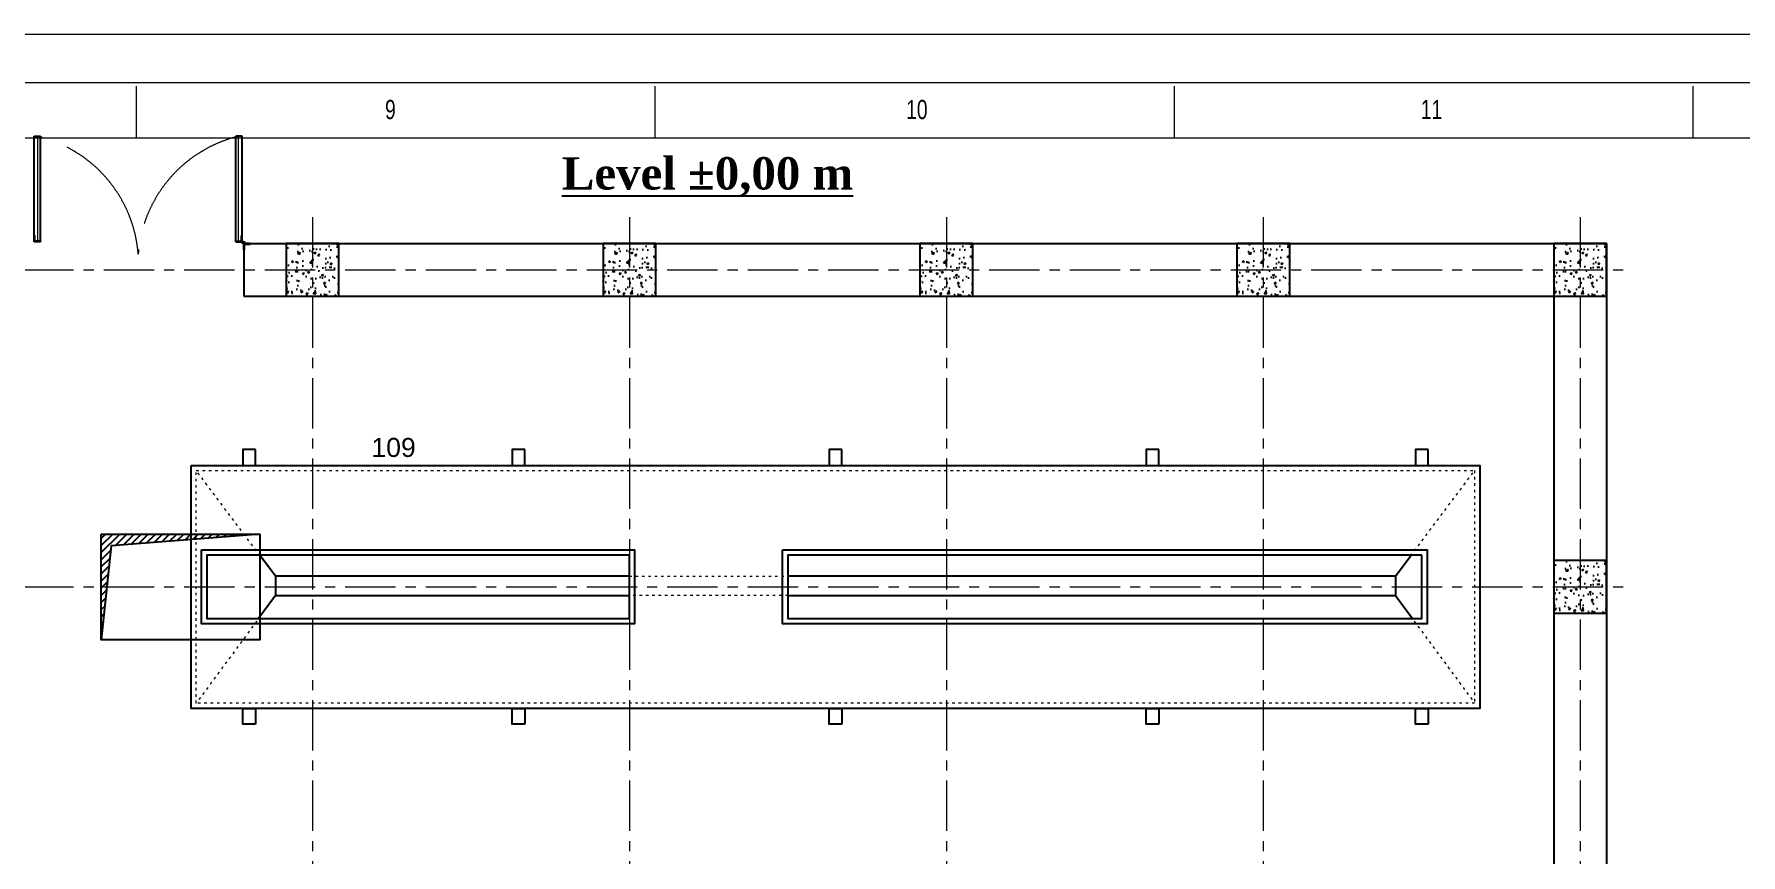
# Model space of a CAD drawing. Header units: millimetres. Extents: x 3220 to 226993, y 817 to 176024.
# Drawn here: x 41165 to 57320, y 168255 to 176024 of the extents above; entities that cross this region are included whole.
import ezdxf

# ---------------------------------------------------------------- set-up
doc = ezdxf.new("R2010")
doc.units = ezdxf.units.MM
for name, pattern in [('ACAD_ISO03W100', [30, 12, -18]), ('AXES', [50.8, 31.75, -6.35, 6.35, -6.35]), ('CENTER', [10.16, 6.35, -1.27, 1.27, -1.27])]:
    doc.linetypes.add(name, pattern=pattern)
doc.layers.add('Axe', color=1, linetype='AXES', lineweight=9)
doc.layers.add('Cache', color=3, linetype='ACAD_ISO03W100', lineweight=13)
doc.layers.add('Repère', color=76, linetype='Continuous')
doc.styles.add('SLDTEXTSTYLE0', font='TXT', dxfattribs={"width": 0.75})
doc.styles.get("Standard").update_dxf_attribs({"font": 'arial.ttf'})

# ---------------------------------------------------------------- blocks, each defined once
blk = doc.blocks.new("SYST7ME D'AXE")
at = {"layer": 'Axe', "ltscale": 15}
for p, q in [((3000, 18500), (3000, -6500)), ((6000, 18500), (6000, -6500)), ((9000, 18500), (9000, -6500)), ((12000, 18500), (12000, -6500)), ((15000, 18500), (15000, -6500)), ((-500, 18000), (15500, 18000)), ((-500, 15000), (15500, 15000))]:
    blk.add_line(p, q, dxfattribs=at)
blk = doc.blocks.new('L60X60X6')
at = {"linetype": 'Continuous'}
for p, q in [((0, 0), (0, 60)), ((0, 60), (3, 60)), ((60, 0), (0, 0)), ((6, 12), (6, 57)), ((57, 6), (12, 6)), ((60, 3), (60, 0))]:
    blk.add_line(p, q, dxfattribs=at)
for centre, radius, start, end in [((3, 57), 3, 360, 90), ((12, 12), 6, 180, 270), ((57, 3), 3, 0, 90)]:
    blk.add_arc(centre, radius, start, end, dxfattribs=at)
blk = doc.blocks.new('Level 0m')
h = blk.add_hatch()
h.set_pattern_fill('AR-CONC', color=256)
h.set_pattern_definition([(50, (-175579.41, -89209.63), (182.18467, -15.93909), [19.05, -209.55]), (355, (-175579.4, -89209.63), (-35.24342, 191.05685), [15.24, -167.64058]), (100.45144, (-175564.23, -89210.96), (146.94125, 175.11775), [16.19001, -178.09024]), (46.1842, (-175579.4, -89158.83), (271.07904, -42.04233), [28.575, -314.325]), (96.63556, (-175556.82, -89162.33), (237.40413, 247.42612), [24.28502, -267.1356]), (351.18415, (-175579.4, -89158.83), (237.40413, 247.42612), [22.85997, -251.45973]), (21, (-175554.01, -89171.53), (151.61439, -102.2652), [19.05, -209.55]), (326, (-175554, -89171.53), (61.80203, 184.18797), [15.24, -167.64]), (71.45144, (-175541.37, -89180.05), (213.41642, 81.92277), [16.19001, -178.08994]), (37.5, (-175579.41, -89209.63), (3.088603, 84.555039), [0, -165.608, 0, -170.18, 0, -168.275]), (7.5, (-175579.41, -89209.63), (66.819663, 100.180575), [0, -97.028, 0, -161.798, 0, -64.135]), (327.5, (-175636.05, -89209.63), (135.590595, -5.728744), [0, -63.5, 0, -198.12, 0, -262.89]), (317.5, (-175661.45, -89209.63), (148.12918, 25.42649), [0, -82.55, 0, -131.572, 0, -186.69])])
h.paths.add_polyline_path([(3000, 250), (2750, 250), (2750, 0), (3000, 0)])
h.paths.add_polyline_path([(3250, 250), (3000, 250), (3000, 0), (3250, 0)])
h.paths.add_polyline_path([(3250, 0), (3000, 0), (3000, -250), (3250, -250)])
h.paths.add_polyline_path([(3000, 0), (2750, 0), (2750, -250), (3000, -250)])
h = blk.add_hatch()
h.set_pattern_fill('AR-CONC', color=256)
h.set_pattern_definition([(50, (-172579.41, -89209.63), (182.18467, -15.93909), [19.05, -209.55]), (355, (-172579.4, -89209.63), (-35.24342, 191.05685), [15.24, -167.64058]), (100.45144, (-172564.23, -89210.96), (146.94125, 175.11775), [16.19001, -178.09024]), (46.1842, (-172579.4, -89158.83), (271.07904, -42.04233), [28.575, -314.325]), (96.63556, (-172556.82, -89162.33), (237.40413, 247.42612), [24.28502, -267.1356]), (351.18415, (-172579.4, -89158.83), (237.40413, 247.42612), [22.85997, -251.45973]), (21, (-172554.01, -89171.53), (151.61439, -102.2652), [19.05, -209.55]), (326, (-172554, -89171.53), (61.80203, 184.18797), [15.24, -167.64]), (71.45144, (-172541.37, -89180.05), (213.41642, 81.92277), [16.19001, -178.08994]), (37.5, (-172579.41, -89209.63), (3.088603, 84.555039), [0, -165.608, 0, -170.18, 0, -168.275]), (7.5, (-172579.41, -89209.63), (66.819663, 100.180575), [0, -97.028, 0, -161.798, 0, -64.135]), (327.5, (-172636.05, -89209.63), (135.590595, -5.728744), [0, -63.5, 0, -198.12, 0, -262.89]), (317.5, (-172661.45, -89209.63), (148.12918, 25.42649), [0, -82.55, 0, -131.572, 0, -186.69])])
h.paths.add_polyline_path([(6000, 250), (5750, 250), (5750, 0), (6000, 0)])
h.paths.add_polyline_path([(6250, 250), (6000, 250), (6000, 0), (6250, 0)])
h.paths.add_polyline_path([(6250, 0), (6000, 0), (6000, -250), (6250, -250)])
h.paths.add_polyline_path([(6000, 0), (5750, 0), (5750, -250), (6000, -250)])
h = blk.add_hatch()
h.set_pattern_fill('AR-CONC', color=256)
h.set_pattern_definition([(50, (-169579.41, -89209.63), (182.18467, -15.93909), [19.05, -209.55]), (355, (-169579.4, -89209.63), (-35.24342, 191.05685), [15.24, -167.64058]), (100.45144, (-169564.23, -89210.96), (146.94125, 175.11775), [16.19001, -178.09024]), (46.1842, (-169579.4, -89158.83), (271.07904, -42.04233), [28.575, -314.325]), (96.63556, (-169556.82, -89162.33), (237.40413, 247.42612), [24.28502, -267.1356]), (351.18415, (-169579.4, -89158.83), (237.40413, 247.42612), [22.85997, -251.45973]), (21, (-169554.01, -89171.53), (151.61439, -102.2652), [19.05, -209.55]), (326, (-169554, -89171.53), (61.80203, 184.18797), [15.24, -167.64]), (71.45144, (-169541.37, -89180.05), (213.41642, 81.92277), [16.19001, -178.08994]), (37.5, (-169579.41, -89209.63), (3.088603, 84.555039), [0, -165.608, 0, -170.18, 0, -168.275]), (7.5, (-169579.41, -89209.63), (66.819663, 100.180575), [0, -97.028, 0, -161.798, 0, -64.135]), (327.5, (-169636.05, -89209.63), (135.590595, -5.728744), [0, -63.5, 0, -198.12, 0, -262.89]), (317.5, (-169661.45, -89209.63), (148.12918, 25.42649), [0, -82.55, 0, -131.572, 0, -186.69])])
h.paths.add_polyline_path([(9000, 250), (8750, 250), (8750, 0), (9000, 0)])
h.paths.add_polyline_path([(9250, 250), (9000, 250), (9000, 0), (9250, 0)])
h.paths.add_polyline_path([(9250, 0), (9000, 0), (9000, -250), (9250, -250)])
h.paths.add_polyline_path([(9000, 0), (8750, 0), (8750, -250), (9000, -250)])
h = blk.add_hatch()
h.set_pattern_fill('AR-CONC', color=256)
h.set_pattern_definition([(50, (-166579.41, -89209.63), (182.18467, -15.93909), [19.05, -209.55]), (355, (-166579.4, -89209.63), (-35.24342, 191.05685), [15.24, -167.64058]), (100.45144, (-166564.23, -89210.96), (146.94125, 175.11775), [16.19001, -178.09024]), (46.1842, (-166579.4, -89158.83), (271.07904, -42.04233), [28.575, -314.325]), (96.63556, (-166556.82, -89162.33), (237.40413, 247.42612), [24.28502, -267.1356]), (351.18415, (-166579.4, -89158.83), (237.40413, 247.42612), [22.85997, -251.45973]), (21, (-166554.01, -89171.53), (151.61439, -102.2652), [19.05, -209.55]), (326, (-166554, -89171.53), (61.80203, 184.18797), [15.24, -167.64]), (71.45144, (-166541.37, -89180.05), (213.41642, 81.92277), [16.19001, -178.08994]), (37.5, (-166579.41, -89209.63), (3.088603, 84.555039), [0, -165.608, 0, -170.18, 0, -168.275]), (7.5, (-166579.41, -89209.63), (66.819663, 100.180575), [0, -97.028, 0, -161.798, 0, -64.135]), (327.5, (-166636.05, -89209.63), (135.590595, -5.728744), [0, -63.5, 0, -198.12, 0, -262.89]), (317.5, (-166661.45, -89209.63), (148.12918, 25.42649), [0, -82.55, 0, -131.572, 0, -186.69])])
h.paths.add_polyline_path([(12000, 250), (11750, 250), (11750, 0), (12000, 0)])
h.paths.add_polyline_path([(12250, 250), (12000, 250), (12000, 0), (12250, 0)])
h.paths.add_polyline_path([(12250, 0), (12000, 0), (12000, -250), (12250, -250)])
h.paths.add_polyline_path([(12000, 0), (11750, 0), (11750, -250), (12000, -250)])
h = blk.add_hatch()
h.set_pattern_fill('AR-CONC', color=256)
h.set_pattern_definition([(50, (-163579.41, -89209.63), (182.18467, -15.93909), [19.05, -209.55]), (355, (-163579.4, -89209.63), (-35.24342, 191.05685), [15.24, -167.64058]), (100.45144, (-163564.23, -89210.96), (146.94125, 175.11775), [16.19001, -178.09024]), (46.1842, (-163579.4, -89158.83), (271.07904, -42.04233), [28.575, -314.325]), (96.63556, (-163556.82, -89162.33), (237.40413, 247.42612), [24.28502, -267.1356]), (351.18415, (-163579.4, -89158.83), (237.40413, 247.42612), [22.85997, -251.45973]), (21, (-163554.01, -89171.53), (151.61439, -102.2652), [19.05, -209.55]), (326, (-163554, -89171.53), (61.80203, 184.18797), [15.24, -167.64]), (71.45144, (-163541.37, -89180.05), (213.41642, 81.92277), [16.19001, -178.08994]), (37.5, (-163579.41, -89209.63), (3.088603, 84.555039), [0, -165.608, 0, -170.18, 0, -168.275]), (7.5, (-163579.41, -89209.63), (66.819663, 100.180575), [0, -97.028, 0, -161.798, 0, -64.135]), (327.5, (-163636.05, -89209.63), (135.590595, -5.728744), [0, -63.5, 0, -198.12, 0, -262.89]), (317.5, (-163661.45, -89209.63), (148.12918, 25.42649), [0, -82.55, 0, -131.572, 0, -186.69])])
h.paths.add_polyline_path([(15000, 250), (14750, 250), (14750, 0), (15000, 0)])
h.paths.add_polyline_path([(15250, 250), (15000, 250), (15000, 0), (15250, 0)])
h.paths.add_polyline_path([(15250, 0), (15000, 0), (15000, -250), (15250, -250)])
h.paths.add_polyline_path([(15000, 0), (14750, 0), (14750, -250), (15000, -250)])
h = blk.add_hatch()
h.set_pattern_fill('ANSI31', color=256, scale=15)
h.paths.add_polyline_path([(2500, -2500), (1000, -2500), (1000, -3000), (1053, -3000), (1093, -2613)])
h.paths.add_polyline_path([(1053, -3000), (1000, -3000), (1000, -3500)])
h = blk.add_hatch()
h.set_pattern_fill('AR-CONC', color=256)
h.set_pattern_definition([(50, (-163579.41, -92209.63), (182.18467, -15.93909), [19.05, -209.55]), (355, (-163579.4, -92209.63), (-35.24342, 191.05685), [15.24, -167.64058]), (100.45144, (-163564.23, -92210.96), (146.94125, 175.11775), [16.19001, -178.09024]), (46.1842, (-163579.4, -92158.83), (271.07904, -42.04233), [28.575, -314.325]), (96.63556, (-163556.82, -92162.33), (237.40413, 247.42612), [24.28502, -267.1356]), (351.18415, (-163579.4, -92158.83), (237.40413, 247.42612), [22.85997, -251.45973]), (21, (-163554.01, -92171.53), (151.61439, -102.2652), [19.05, -209.55]), (326, (-163554, -92171.53), (61.80203, 184.18797), [15.24, -167.64]), (71.45144, (-163541.37, -92180.05), (213.41642, 81.92277), [16.19001, -178.08994]), (37.5, (-163579.41, -92209.63), (3.088603, 84.555039), [0, -165.608, 0, -170.18, 0, -168.275]), (7.5, (-163579.41, -92209.63), (66.819663, 100.180575), [0, -97.028, 0, -161.798, 0, -64.135]), (327.5, (-163636.05, -92209.63), (135.590595, -5.728744), [0, -63.5, 0, -198.12, 0, -262.89]), (317.5, (-163661.45, -92209.63), (148.12918, 25.42649), [0, -82.55, 0, -131.572, 0, -186.69])])
h.paths.add_polyline_path([(15000, -2750), (14750, -2750), (14750, -3000), (15000, -3000)])
h.paths.add_polyline_path([(15250, -2750), (15000, -2750), (15000, -3000), (15250, -3000)])
h.paths.add_polyline_path([(15250, -3000), (15000, -3000), (15000, -3250), (15250, -3250)])
h.paths.add_polyline_path([(15000, -3000), (14750, -3000), (14750, -3250), (15000, -3250)])
for p, q in [((365, 325), (365, 1265)), ((365, 1265), (425, 1265)), ((425, 265), (425, 1265)), ((2275, 265), (2275, 1265)), ((2335, 1265), (2275, 1265)), ((2335, 325), (2335, 1265)), ((2345, 250), (2410, 250)), ((2410, 250), (2350, 250)), ((2350, 250), (2350, -250))]:
    blk.add_line(p, q)
at = {"color": 1, "linetype": 'CENTER', "lineweight": 9, "ltscale": 200}
for p, q in [((400, 271), (400, 1265)), ((2300, 271), (2300, 1265))]:
    blk.add_line(p, q, dxfattribs=at)
for points in [[(2350, 250), (15250, 250), (15250, -9750)], [(2350, -250), (14750, -250), (14750, -9750)], [(2500, -2500), (1093, -2613), (1000, -3500)]]:
    blk.add_lwpolyline(points)
for points in [[(2750, -250), (3250, -250), (3250, 250), (2750, 250)], [(5750, -250), (6250, -250), (6250, 250), (5750, 250)], [(8750, -250), (9250, -250), (9250, 250), (8750, 250)], [(11750, -250), (12250, -250), (12250, 250), (11750, 250)], [(14750, -250), (15250, -250), (15250, 250), (14750, 250)], [(1000, -2500), (2500, -2500), (2500, -3500), (1000, -3500)], [(14750, -3250), (15250, -3250), (15250, -2750), (14750, -2750)]]:
    blk.add_lwpolyline(points, close=True)
blk.add_circle((2345, 260), 10)
for centre, start, end in [((106, 52), 4.4793, 76.4065), ((2594, 52), 103.5935, 175.5207)]:
    blk.add_arc(centre, 1248, start, end, dxfattribs=at)
blk.add_blockref("SYST7ME D'AXE", (0, -18000))
at = {"extrusion": (0, 0, -1), "xscale": -1, "zscale": -1}
for p, rotation in [((-365, 265), 4.71116721634246e-06), ((-2350, 250), 90.00000471116691)]:
    blk.add_blockref('L60X60X6', p, dxfattribs=dict(at, rotation=rotation))
at = {"xscale": -1, "rotation": 359.9999952888328}
blk.add_blockref('L60X60X6', (2335, 265), dxfattribs=at)
blk = doc.blocks.new('109 T')
for p, q in [((1150, -750), (1000, -550)), ((11750, -750), (11900, -550)), ((1150, -750), (1150, -932)), ((4499, -750), (1150, -750)), ((11750, -750), (6000, -750)), ((11750, -750), (11750, -932)), ((1150, -932), (989, -1150)), ((1150, -932), (4499, -932)), ((6000, -932), (11750, -932)), ((11750, -932), (11911, -1150))]:
    blk.add_line(p, q)
for points in [[(960, 450), (840, 450), (840, 300), (960, 300)], [(3510, 450), (3390, 450), (3390, 300), (3510, 300)], [(6510, 450), (6390, 450), (6390, 300), (6510, 300)], [(9510, 450), (9390, 450), (9390, 300), (9510, 300)], [(12060, 450), (11940, 450), (11940, 300), (12060, 300)], [(350, 300), (12550, 300), (12550, -2000), (350, -2000)], [(449, -500), (4549, -500), (4549, -1200), (449, -1200)], [(4499, -550), (499, -550), (499, -1150), (4499, -1150)], [(5950, -500), (12050, -500), (12050, -1200), (5950, -1200)], [(12000, -550), (6000, -550), (6000, -1150), (12000, -1150)], [(960, -2150), (840, -2150), (840, -2000), (960, -2000)], [(3510, -2150), (3390, -2150), (3390, -2000), (3510, -2000)], [(6510, -2150), (6390, -2150), (6390, -2000), (6510, -2000)], [(9510, -2150), (9390, -2150), (9390, -2000), (9510, -2000)], [(12060, -2150), (11940, -2150), (11940, -2000), (12060, -2000)]]:
    blk.add_lwpolyline(points, close=True)
at = {"layer": 'Cache', "ltscale": 2}
for p, q in [((1150, -750), (400, 250)), ((11750, -750), (12500, 250)), ((1150, -932), (400, -1950)), ((11750, -932), (12500, -1950))]:
    blk.add_line(p, q, dxfattribs=at)
blk.add_lwpolyline([(12500, -1950), (400, -1950), (400, 250), (12500, 250)], close=True, dxfattribs=at)
for points in [[(4499, -750), (6000, -750)], [(11750, -750), (11750, -932)], [(6000, -932), (4499, -932)]]:
    blk.add_lwpolyline(points, dxfattribs=at)
blk = doc.blocks.new('A2 E1-50')
at = {"color": 1, "linetype": 'Continuous', "lineweight": 18}
for p, q in [((-28847.4, 20086.4), (0, 20086.4)), ((-28363.1, 19601.2), (-485.3, 19601.2))]:
    blk.add_line(p, q, dxfattribs=at)
at = {"linetype": 'Continuous', "lineweight": 18}
blk.add_line((-28619.2, 19860.5), (-232.1, 19860.5), dxfattribs=at)
at = {"color": 5, "linetype": 'Continuous', "lineweight": 15}
for p, q in [((-9627.8, 19843.6), (-9627.8, 19601)), ((-7201.5, 19601), (-7201.5, 19843.6)), ((-4775.2, 19843.6), (-4775.2, 19601)), ((-2348.9, 19601), (-2348.9, 19843.6))]:
    blk.add_line(p, q, dxfattribs=at)
at = {"color": 5, "linetype": 'Continuous', "lineweight": 15, "attachment_point": 1, "style": 'SLDTEXTSTYLE0'}
for s, insert, char_height in [('9', (-8464.3, 19779), 89.9), ('10', (-6027.9, 19779), 89.87), ('11', (-3621.8, 19779), 89.87)]:
    blk.add_mtext(s, dxfattribs=dict(at, insert=insert, char_height=char_height))

msp = doc.modelspace()

# ---------------------------------------------------------------- block references
at = {"xscale": 2.024564718585504, "yscale": 2.024564718585504, "zscale": 2.024564718585504}
msp.add_blockref('A2 E1-50', (61623, 135357.2), dxfattribs=at)
at = {"color": 2}
msp.add_blockref('Level 0m', (40800, 173791.8), dxfattribs=at)
msp.add_blockref('109 T', (42300, 171641.8))

# ---------------------------------------------------------------- texts
at = {"insert": (46160.3, 174859), "char_height": 306.141, "attachment_point": 1}
msp.add_mtext_dynamic_manual_height_columns('{\\fTimes New Roman|b1|i0|c0|p18;\\LLevel %%P0,00 m}', width=5027.93, gutter_width=17.5, heights=[0], dxfattribs=at)
at = {"layer": 'Repère', "insert": (44357.6, 172201.5), "char_height": 180, "attachment_point": 1}
msp.add_mtext_dynamic_manual_height_columns('109', width=631.382, gutter_width=12.5, heights=[0], dxfattribs=at)

doc.saveas('drawing.dxf')
